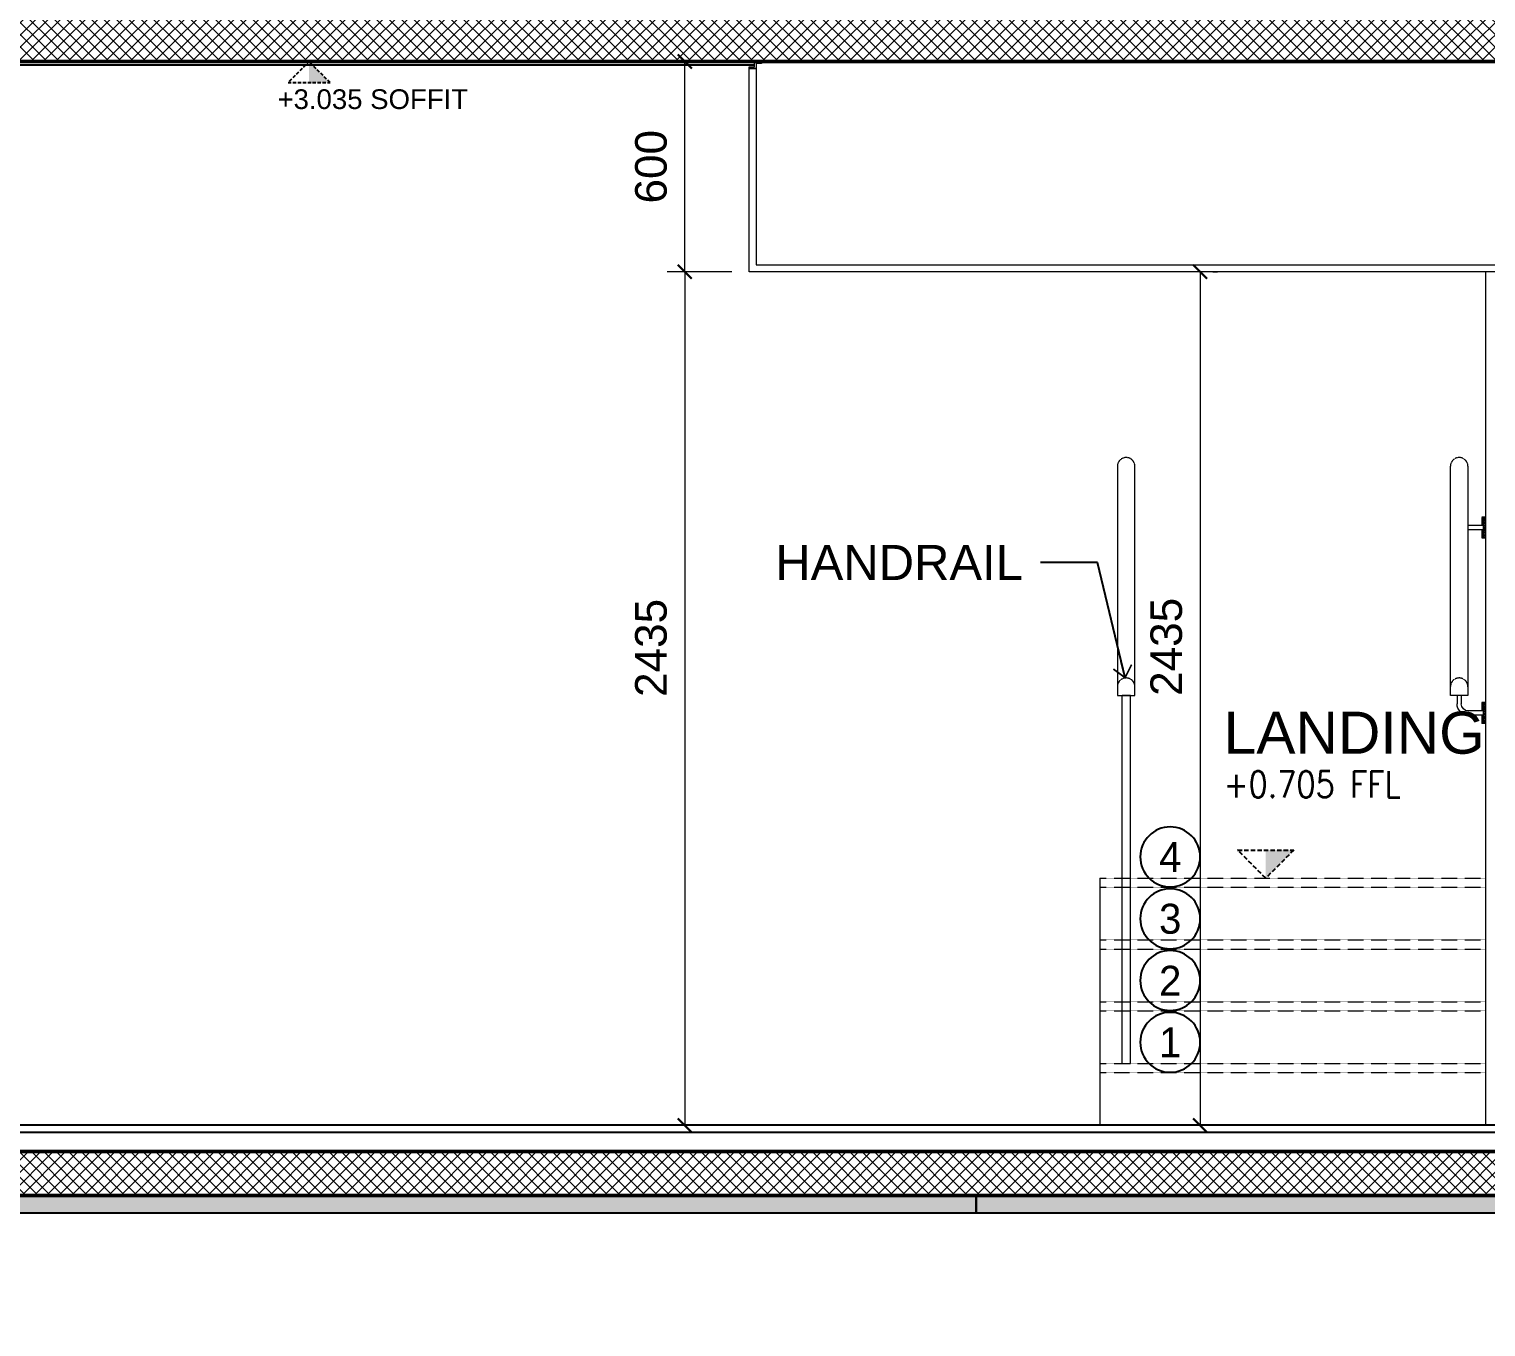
# Model space of a CAD drawing. Header units: centimetres. Extents: x -6122352 to 6876996, y -1694241 to 2592194.
# Drawn here: x 5544599 to 5548755, y -98280 to -94577 of the extents above; entities that cross this region are included whole.
import ezdxf
from ezdxf import colors
from ezdxf.entities.mleader import LeaderData, LeaderLine
from ezdxf.enums import TextEntityAlignment as Align
from ezdxf.math import Vec2, Vec3

# ---------------------------------------------------------------- set-up
doc = ezdxf.new("R2010")
doc.units = ezdxf.units.CM
doc.header["$MEASUREMENT"] = 0
doc.header["$PDMODE"] = 66
doc.header["$PDSIZE"] = 100
for name, pattern in [('23585-XR-AR-END-SECTION B$0$23261-XR-AR-CC-BF$0$HIDDEN', [0.375, 0.25, -0.125]), ('23585-XR-AR-END-SECTION B$0$XR-END-SECTION-C$0$HIDDEN2', [0.1875, 0.125, -0.0625]), ('23585-XR-AR-END-SECTION B$0$XR-TYPE 2-SECTION-A$0$HIDDEN', [0.375, 0.25, -0.125]), ('23585-XR-AR-END-SECTION B$1$XR-END-SECTION-C$0$HIDDEN', [0.375, 0.25, -0.125]), ('CENTER', [2, 1.25, -0.25, 0.25, -0.25])]:
    doc.linetypes.add(name, pattern=pattern)
doc.layers.get('Defpoints').update_dxf_attribs({"color": 255, "linetype": 'CENTER'})
doc.layers.add('23585-XR-AR-END-SECTION B$0$A-CLNG-PATT', color=7, linetype='Continuous', lineweight=5, true_color=0x7f7f3f)
for name, color, linetype, lineweight in [('23585-XR-AR-END-SECTION B$0$A-ELSC-PATT', 8, 'Continuous', 5), ('23585-XR-AR-END-SECTION B$0$A-ELSC-STRC', 51, 'Continuous', 50), ('23585-XR-AR-END-SECTION B$0$A-FLOR-HRAL', 3, 'Continuous', 15), ('23585-XR-AR-END-SECTION B$0$A-FLOR-STRS', 1, 'Continuous', 15), ('23585-XR-AR-END-SECTION B$0$AUDIT_D_250107163642-92', 15, 'Continuous', 9), ('23585-XR-AR-END-SECTION B$0$XR-END-SECTION-C$0$1717 5B-E Staircase detail$0$L--HANDRAIL-1', 9, 'Continuous', 15)]:
    doc.layers.add(name, color=color, linetype=linetype, lineweight=lineweight)
for name, color, linetype in [('23585-XR-AR-END-SECTION B$0$FINISHING LEVEL', 1, 'Continuous'), ('23585-XR-AR-END-SECTION B$0$XR-END-SECTION-C$0$A-DIM', 15, 'Continuous'), ('23585-XR-AR-END-SECTION B$0$XR-END-SECTION-C$0$A-ELEV LINES 4', 4, 'Continuous'), ('23585-XR-AR-END-SECTION B$0$XR-END-SECTION-C$0$A-FILL', 251, 'Continuous'), ('23585-XR-AR-END-SECTION B$0$XR-END-SECTION-C$0$A-STAIR NOS', 252, 'Continuous'), ('23585-XR-AR-END-SECTION B$0$XR-END-SECTION-C$0$A-WALL FINISH', 15, 'Continuous'), ('23585-XR-AR-END-SECTION B$0$XR-END-SECTION-C$0$ELEV LVL', 8, '23585-XR-AR-END-SECTION B$1$XR-END-SECTION-C$0$HIDDEN'), ('23585-XR-AR-END-SECTION B$0$XR-END-SECTION-C$0$TEXT', 3, 'Continuous'), ('23585-XR-AR-END-SECTION B$0$XR-END-SECTIONS$0$A-DIM', 15, 'Continuous'), ('23585-XR-AR-END-SECTION B$0$XR-TYPE 2-SECTION-A$0$ELEV LVL', 8, '23585-XR-AR-END-SECTION B$0$XR-TYPE 2-SECTION-A$0$HIDDEN')]:
    doc.layers.add(name, color=color, linetype=linetype)
doc.styles.add('23585-XR-AR-END-SECTION B$0$SDC-TEXT', font='arial.ttf')
doc.styles.add('23585-XR-AR-END-SECTION B$0$XR-ELEVATION-4 GRID$0$XR-10P-GRID$0$SDC-TEXT', font='arial.ttf')
doc.styles.add('23585-XR-AR-END-SECTION B$0$XR-END-SECTION-C$0$ARIAL', font='arial.ttf')
doc.styles.add('23585-XR-AR-END-SECTION B$0$XR-END-SECTION-C$0$ROMANS', font='romans.shx', dxfattribs={"width": 0.8})
doc.styles.add('23585-XR-AR-END-SECTION B$0$XR-END-SECTION-C$0$TXG-LSR', font='LSANS.TTF')
doc.dimstyles.new('23585-XR-AR-END-SECTION B$0$XR-ELEVATION-4 GRID$0$XR-10P-GRID$0$SDC_DIM', dxfattribs={"dimtxt": 1.8, "dimasz": 0.8, "dimexe": 1, "dimexo": 1, "dimgap": 1, "dimtad": 1, "dimdec": 0, "dimzin": 0, "dimdsep": 46, "dimtxsty": '23585-XR-AR-END-SECTION B$0$XR-ELEVATION-4 GRID$0$XR-10P-GRID$0$SDC-TEXT', "dimblk": '23585-XR-AR-END-SECTION B$0$XR-ELEVATION-4 GRID$0$XR-10P-GRID$0$_ArchTick', "dimcen": -1, "dimclrd": 256, "dimclre": 256, "dimclrt": 3, "dimaunit": 1, "dimadec": 0, "dimazin": 0, "dimtfac": 1, "dimtdec": 0, "dimtix": 1, "dimtmove": 2, "dimatfit": 3, "dimfxl": 1, "dimtolj": 1, "dimtzin": 0, "dimlwd": -1, "dimlwe": -1, "dimarcsym": 0})

# ---------------------------------------------------------------- blocks, each defined once
blk = doc.blocks.new('23585-XR-AR-END-SECTION B$0$XR-END-SECTION-C$0$GRID LABELS ANNO')
at = {"layer": '23585-XR-AR-END-SECTION B$0$XR-END-SECTION-C$0$A-STAIR NOS'}
blk.add_circle((0, 4), 4, dxfattribs=at)
at = {"layer": '23585-XR-AR-END-SECTION B$0$XR-END-SECTION-C$0$A-STAIR NOS', "color": 8, "style": '23585-XR-AR-END-SECTION B$0$XR-END-SECTION-C$0$TXG-LSR', "width": 0.8}
blk.add_attdef('GRID', text='', height=4, dxfattribs=at).set_placement((0, 4), align=Align.MIDDLE)
blk = doc.blocks.new('23585-XR-AR-END-SECTION B$0$XR-END-SECTION-C$0$LEVEL ELEV ANNOTATIVE')
for p, q in [((-1.6, 1.6), (1.6, 1.6)), ((0, 0), (-1.6, 1.6)), ((1.6, 1.6), (0, 0))]:
    blk.add_line(p, q)
at = {"color": 251}
blk.add_solid([(0, 1.6), (0, 1.6), (0, 0), (1.6, 1.6)], dxfattribs=at)
at = {"style": '23585-XR-AR-END-SECTION B$0$XR-END-SECTION-C$0$ROMANS', "oblique": 360, "width": 0.85}
for p in [(-2.4, 7.1), (-2.4, 4.6), (-2.4, 2.1)]:
    blk.add_attdef('LEVEL', p, '', height=2, rotation=0.00012, dxfattribs=at)
blk = doc.blocks.new('23585-XR-AR-END-SECTION B$0$XR-END-SECTION-C$0$ARROW HEAD 1')
at = {"color": 8}
blk.add_line((0, 0), (-470, 0), dxfattribs=at)
at = {"color": 3, "const_width": 50}
blk.add_lwpolyline([(-319, -267), (0, 0), (-319, 267)], dxfattribs=at)
blk = doc.blocks.new('23585-XR-AR-END-SECTION B$0$XR-END-SECTION-C$0$A$C0F8B6071')
h = blk.add_hatch()
h.set_pattern_fill('BRASS', color=256, angle=45)
h.set_pattern_definition([(45, (82236.926, -17633.501), (-4.49012806, 4.49012806), []), (45, (82234.681, -17631.256), (-4.49012806, 4.49012806), [3.175, -1.5875])])
h.paths.add_polyline_path([(-68.2, -23.2), (-75, -23.2), (-75, -76.8), (-68.2, -76.8)])
for p, q in [((-6, 0), (-6, -24)), ((6, 0), (6, -24)), ((-75, -20), (-65, -20)), ((-75, -23.2), (-65, -23.2)), ((-65, -20), (-65, -44)), ((-75, -76.8), (-65, -76.8)), ((-75, -80), (-65, -80)), ((-68.2, -44), (-26, -44)), ((-68.2, -56), (-26, -56)), ((-65, -56), (-65, -80))]:
    blk.add_line(p, q)
for points in [[(-6, 0), (6, 0)], [(-75, -76.8), (-75, -23.2)], [(-68.2, -23.2), (-68.2, -76.8)]]:
    blk.add_lwpolyline(points)
for radius in [20, 32]:
    blk.add_arc((-26, -24), radius, 270, 0)
blk = doc.blocks.new('*U2339')
for p, q in [((0, 100), (10673.2, 100)), ((0, 80), (10673.2, 80))]:
    blk.add_line(p, q)
blk = doc.blocks.new('23585-XR-AR-END-SECTION B$0$XR-TYPE 2-SECTION-A$0$LEVEL ELEV ANNOTATIVE')
for p, q in [((-1.6, 1.6), (1.6, 1.6)), ((0, 0), (-1.6, 1.6)), ((1.6, 1.6), (0, 0))]:
    blk.add_line(p, q)
at = {"color": 251}
blk.add_solid([(0, 1.6), (0, 1.6), (0, 0), (1.6, 1.6)], dxfattribs=at)
at = {"style": '23585-XR-AR-END-SECTION B$0$SDC-TEXT'}
blk.add_attdef('LEVEL', (-2.4, 7.1), '', height=2, rotation=0.0001, dxfattribs=at)
at = {"color": 4, "style": '23585-XR-AR-END-SECTION B$0$SDC-TEXT'}
for p in [(-2.4, 4.6), (-2.4, 2.1)]:
    blk.add_attdef('LEVEL', p, '', height=1.5, rotation=0.0001, dxfattribs=at)
blk = doc.blocks.new('23585-XR-AR-END-SECTION B$0$XR-ELEVATION-4 GRID$0$XR-10P-GRID$0$_ArchTick')
at = {"color": 0, "linetype": 'ByBlock', "const_width": 0.15}
blk.add_lwpolyline([(-0.5, -0.5), (0.5, 0.5)], dxfattribs=at)
blk = doc.blocks.new('*D2441')
at = {"layer": '23585-XR-AR-END-SECTION B$0$AUDIT_D_250107163642-92', "transparency": 16777216}
for p, q in [((5546603.8, -95269.8), (5546419.7, -95269.8)), ((5546469.7, -95269.8), (5546469.7, -97704.8)), ((5546603.8, -97704.8), (5546419.7, -97704.8))]:
    blk.add_line(p, q, dxfattribs=at)
at = {"layer": 'Defpoints', "color": 0, "transparency": 16777216}
for p in [(5546653.8, -95269.8), (5546469.7, -97704.8), (5546653.8, -97704.8)]:
    blk.add_point(p, dxfattribs=at)
at = {"layer": '23585-XR-AR-END-SECTION B$0$AUDIT_D_250107163642-92', "transparency": 16777216, "xscale": 40, "yscale": 40, "zscale": 40}
for p, rotation in [((5546469.7, -95269.8), 90), ((5546469.7, -97704.8), 270)]:
    blk.add_blockref('23585-XR-AR-END-SECTION B$0$XR-ELEVATION-4 GRID$0$XR-10P-GRID$0$_ArchTick', p, dxfattribs=dict(at, rotation=rotation))
at = {"layer": '23585-XR-AR-END-SECTION B$0$AUDIT_D_250107163642-92', "color": 3, "transparency": 16777216, "insert": (5546373.7, -96342.8), "char_height": 90, "attachment_point": 5, "rotation": 90, "style": '23585-XR-AR-END-SECTION B$0$XR-ELEVATION-4 GRID$0$XR-10P-GRID$0$SDC-TEXT'}
blk.add_mtext('\\A1;2435', dxfattribs=at)
blk = doc.blocks.new('*D2442')
at = {"layer": '23585-XR-AR-END-SECTION B$0$AUDIT_D_250107163642-92', "transparency": 16777216}
for p, q in [((5546617.4, -94669.9), (5546419.7, -94669.9)), ((5546469.7, -95269.8), (5546469.7, -94669.9)), ((5546603.8, -95269.8), (5546419.7, -95269.8))]:
    blk.add_line(p, q, dxfattribs=at)
at = {"layer": 'Defpoints', "color": 0, "transparency": 16777216}
for p in [(5546469.7, -94669.9), (5546667.4, -94669.9), (5546653.8, -95269.8)]:
    blk.add_point(p, dxfattribs=at)
at = {"layer": '23585-XR-AR-END-SECTION B$0$AUDIT_D_250107163642-92', "transparency": 16777216, "xscale": 40, "yscale": 40, "zscale": 40}
for p, rotation in [((5546469.7, -94669.9), 90), ((5546469.7, -95269.8), 270)]:
    blk.add_blockref('23585-XR-AR-END-SECTION B$0$XR-ELEVATION-4 GRID$0$XR-10P-GRID$0$_ArchTick', p, dxfattribs=dict(at, rotation=rotation))
at = {"layer": '23585-XR-AR-END-SECTION B$0$AUDIT_D_250107163642-92', "color": 3, "transparency": 16777216, "insert": (5546373.7, -94969.9), "char_height": 90, "attachment_point": 5, "rotation": 90, "style": '23585-XR-AR-END-SECTION B$0$XR-ELEVATION-4 GRID$0$XR-10P-GRID$0$SDC-TEXT'}
blk.add_mtext('\\A1;600', dxfattribs=at)
blk = doc.blocks.new('23585-XR-AR-END-SECTION B$0$XR-END-SECTIONS$0$ARROW HEAD 1')
at = {"color": 8}
blk.add_line((0, 0), (-470, 0), dxfattribs=at)
at = {"color": 3, "const_width": 50}
blk.add_lwpolyline([(-319, -267), (0, 0), (-319, 267)], dxfattribs=at)
blk = doc.blocks.new('*D2373')
at = {"layer": '23585-XR-AR-END-SECTION B$0$AUDIT_D_250107163642-92', "transparency": 16777216}
for p, q in [((5547939.7, -95269.8), (5547939.7, -97704.8)), ((5547976.5, -95269.8), (5547989.7, -95269.8)), ((5547989.7, -97704.8), (5547989.7, -97704.8))]:
    blk.add_line(p, q, dxfattribs=at)
at = {"layer": 'Defpoints', "color": 0, "transparency": 16777216}
for p in [(5547926.5, -95269.8), (5547939.7, -97704.8), (5547939.7, -97704.8)]:
    blk.add_point(p, dxfattribs=at)
at = {"layer": '23585-XR-AR-END-SECTION B$0$AUDIT_D_250107163642-92', "transparency": 16777216, "xscale": 40, "yscale": 40, "zscale": 40}
for p, rotation in [((5547939.7, -95269.8), 90), ((5547939.7, -97704.8), 270)]:
    blk.add_blockref('23585-XR-AR-END-SECTION B$0$XR-ELEVATION-4 GRID$0$XR-10P-GRID$0$_ArchTick', p, dxfattribs=dict(at, rotation=rotation))
at = {"layer": '23585-XR-AR-END-SECTION B$0$AUDIT_D_250107163642-92', "color": 3, "transparency": 16777216, "insert": (5547843.7, -96339.7), "char_height": 90, "attachment_point": 5, "rotation": 90, "style": '23585-XR-AR-END-SECTION B$0$XR-ELEVATION-4 GRID$0$XR-10P-GRID$0$SDC-TEXT'}
blk.add_mtext('\\A1;2435', dxfattribs=at)

msp = doc.modelspace()

# ---------------------------------------------------------------- hatches: boundary and pattern name
at = {"layer": '23585-XR-AR-END-SECTION B$0$A-ELSC-PATT'}
h = msp.add_hatch(dxfattribs=at)
h.set_pattern_fill('ANSI37', color=256, scale=200)
h.set_pattern_definition([(45, (5509360.354, -97704.836), (-17.67767, 17.67767), []), (135, (5509360.354, -97704.836), (-17.67767, -17.67767), [])])
h.paths.add_polyline_path([(5560853.87815, -94949.83323), (5560853.87815, -95149.83512), (5561153.87815, -95149.83485), (5561153.87815, -94949.83609)])
h.paths.add_polyline_path([(5560303.88312, -95149.8356), (5560303.88312, -94949.82799), (5560003.8393, -94949.82512), (5560003.85432, -94374.94264), (5559753.56264, -94374.93589), (5559753.56264, -94429.98977), (5543413.68114, -94429.88876), (5543413.6816, -94354.93927), (5543163.73139, -94354.94154), (5543163.74021, -94480.04583), (5541930.267, -94479.8327), (5541930.267, -94375.02612), (5541880.24701, -94375.09067), (5541880.27812, -94430.28749), (5541826.75813, -94430.23126), (5541826.75813, -94375.02612), (5541730.4628, -94375.02612), (5541730.4628, -94669.93927), (5555753.81597, -94669.93927), (5555753.81333, -95129.83609), (5556003.79972, -95129.83609), (5556003.81552, -94689.93507), (5556003.81552, -94669.93926), (5559753.56264, -94669.93927), (5559753.56264, -95149.83609)])
h = msp.add_hatch(dxfattribs=at)
h.set_pattern_fill('ANSI37', color=256, scale=200)
h.set_pattern_definition([(45, (5530989.93, -97704.836), (-17.67767, 17.67767), []), (135, (5530989.93, -97704.836), (-17.67767, -17.67767), [])])
h.paths.add_polyline_path([(5555753.80267, -98279.83634), (5556003.80721, -98279.81509), (5556003.78905, -97779.83325), (5541980.5662, -97779.8358), (5541980.57201, -97724.83441), (5541730.58693, -97724.83431), (5541730.58693, -97779.82417), (5541730.6338, -97829.81836), (5541731.64818, -97837.84767), (5541731.78912, -97937.84767), (5541730.58725, -97929.81836), (5541730.54005, -98279.82417), (5541980.58693, -98279.82417), (5541980.58693, -97904.83695), (5546580.58379, -97904.83695), (5546830.58379, -97904.85987), (5552825.63221, -97904.85987), (5552825.63221, -97904.85441), (5553075.63222, -97904.85484), (5553075.63222, -97904.85987), (5555753.79358, -97904.85388)])
h = msp.add_hatch(dxfattribs=at)
h.set_pattern_fill('AR-SAND', color=256, scale=30)
h.set_pattern_definition([(37.5, (5448982.187, -191181.9), (-1.8898, 57.804713), [0, -45.6, 0, -51, 0, -48.75]), (7.5, (5448982.19, -191181.9), (53.0933, 84.66438), [0, -24.6, 0, -41.1, 0, -15.75]), (327.5, (5448945.287, -191181.9), (93.424256, 0.169772), [0, -15, 0, -54, 0, -70.5]), (317.5, (5448945.29, -191181.9), (90.1838, 26.330267), [0, -7.5, 0, -35.4, 0, -40.5])])
h.paths.add_polyline_path([(5541980.58693, -97904.82644), (5541980.58693, -97954.82644), (5547300.58782, -97954.82624), (5547300.58782, -97904.82624)])
h = msp.add_hatch(dxfattribs=at)
h.set_pattern_fill('AR-SAND', color=256, scale=30)
h.set_pattern_definition([(37.5, (5452302.144, -191181.9), (-1.8898, 57.804713), [0, -45.6, 0, -51, 0, -48.75]), (7.5, (5452302.144, -191181.9), (53.0933, 84.66438), [0, -24.6, 0, -41.1, 0, -15.75]), (327.5, (5452265.244, -191181.9), (93.424256, 0.169772), [0, -15, 0, -54, 0, -70.5]), (317.5, (5452265.244, -191181.9), (90.1838, 26.330267), [0, -7.5, 0, -35.4, 0, -40.5])])
h.paths.add_polyline_path([(5547300.58776, -97904.82644), (5547300.58776, -97954.82644), (5552400.63624, -97954.82625), (5552400.63624, -97904.82625)])
at = {"layer": '23585-XR-AR-END-SECTION B$0$A-FLOR-HRAL', "linetype": '23585-XR-AR-END-SECTION B$0$23261-XR-AR-CC-BF$0$HIDDEN'}
h = msp.add_hatch(dxfattribs=at)
h.set_pattern_fill('BRASS', color=256, angle=45)
h.set_pattern_definition([(45, (5616155.675, -115338.337), (-4.49012806, 4.49012806), []), (45, (5616153.43, -115336.092), (-4.49012806, 4.49012806), [3.175, -1.5875])])
h.paths.add_polyline_path([(5548746.99475, -95972.72475), (5548753.81697, -95972.72475), (5548753.81697, -96026.36919), (5548746.99475, -96026.36919)])

# ---------------------------------------------------------------- linework, layer by layer
at = {"layer": '23585-XR-AR-END-SECTION B$0$A-CLNG-PATT'}
msp.add_lwpolyline([(5546653.81681, -95269.82417), (5546653.81681, -94689.93927), (5546673.81681, -94689.93927), (5546653.81681, -94689.93927), (5546653.81681, -94684.93927), (5546668.81681, -94684.93927), (5546668.81681, -94669.93927), (5546688.81681, -94669.93927), (5546688.81681, -94674.93927), (5546673.81681, -94674.93927), (5546673.81681, -95249.82417), (5552638.81472, -95249.82417), (5552638.81472, -95234.82417), (5552643.81472, -95234.82417), (5552643.81472, -95254.82417), (5552628.81472, -95254.82417), (5552628.81472, -95269.82417), (5552623.81472, -95269.82417), (5552623.81472, -95249.82417), (5552623.81472, -95269.82417)], close=True, dxfattribs=at)
at = {"layer": '23585-XR-AR-END-SECTION B$0$A-ELSC-STRC'}
for points in [[(5541980.50781, -94669.93927), (5555753.81597, -94669.93927), (5555753.81333, -95129.83609), (5556003.79972, -95129.83609), (5556003.81552, -94689.93507), (5556003.81552, -94669.93926), (5559753.56264, -94669.93927), (5559753.56264, -95149.83609), (5560303.88312, -95149.8356), (5560303.88312, -94949.82799)], [(5541730.58693, -97829.82417), (5541730.58693, -97724.83436), (5541980.57201, -97724.83436), (5541980.57201, -97779.82474), (5556003.78905, -97779.83325), (5556003.80721, -98279.81509), (5555753.80267, -98279.85534), (5555753.79358, -97904.87287), (5541980.58693, -97904.83695), (5541980.58693, -98279.82417), (5541730.58693, -98279.82417), (5541730.58693, -97829.82417)]]:
    msp.add_lwpolyline(points, dxfattribs=at)
at = {"layer": '23585-XR-AR-END-SECTION B$0$A-FLOR-HRAL', "linetype": '23585-XR-AR-END-SECTION B$0$23261-XR-AR-CC-BF$0$HIDDEN'}
for p, q in [((5548743.81697, -95969.54697), (5548743.81697, -95993.54697)), ((5548753.81697, -95969.54697), (5548743.81697, -95969.54697)), ((5548753.81697, -95972.72475), (5548743.81697, -95972.72475)), ((5548746.99475, -95993.54697), (5548704.81697, -95993.54697)), ((5548746.99475, -96005.54697), (5548704.81697, -96005.54697)), ((5548743.81697, -96005.54697), (5548743.81697, -96029.54697)), ((5548753.81697, -96026.36919), (5548743.81697, -96026.36919)), ((5548753.81697, -96029.54697), (5548743.81697, -96029.54697))]:
    msp.add_line(p, q, dxfattribs=at)
for points in [[(5547703.81678, -96478.52001), (5547753.81678, -96478.52001), (5547753.81678, -95824.57264, 1), (5547703.81678, -95824.57264)], [(5548703.81697, -96478.52001), (5548653.81697, -96478.52001), (5548653.81697, -95824.57264, -1), (5548703.81697, -95824.57264)], [(5547703.81678, -96478.52001), (5547753.81678, -96478.52001), (5547753.81678, -96453.52001, 1), (5547703.81678, -96453.52001)], [(5548703.81697, -96478.52001), (5548653.81697, -96478.52001), (5548653.81697, -96453.52001, -1), (5548703.81697, -96453.52001)]]:
    msp.add_lwpolyline(points, format="xyb", close=True, dxfattribs=at)
for points in [[(5548746.99475, -95972.72475), (5548746.99475, -96026.36919)], [(5548753.81697, -96026.36919), (5548753.81697, -95972.72475)]]:
    msp.add_lwpolyline(points, dxfattribs=at)
msp.add_lwpolyline([(5547741.31678, -97528.52001), (5547741.31678, -96478.52001), (5547716.31678, -96478.52001), (5547716.31678, -97528.52001)], close=True, dxfattribs=at)
at = {"layer": '23585-XR-AR-END-SECTION B$0$A-FLOR-HRAL'}
msp.add_lwpolyline([(5547653.81678, -96999.57264), (5547653.81678, -97704.8358)], dxfattribs=at)
at = {"layer": '23585-XR-AR-END-SECTION B$0$A-FLOR-STRS', "linetype": '23585-XR-AR-END-SECTION B$0$XR-END-SECTION-C$0$HIDDEN2', "ltscale": 5}
for points in [[(5547653.81678, -96999.57264), (5548753.81697, -96999.57264)], [(5547653.81678, -97025.57264), (5548753.81697, -97025.57264)], [(5547653.81678, -97175.88843), (5548753.81697, -97175.88843)], [(5547653.81678, -97201.88843), (5548753.81697, -97201.88843)], [(5547653.81678, -97352.20422), (5548753.81697, -97352.20422)], [(5547653.81678, -97378.20422), (5548753.81697, -97378.20422)], [(5547653.81678, -97528.52001), (5548753.81697, -97528.52001)], [(5547653.81678, -97554.52001), (5548753.81697, -97554.52001)]]:
    msp.add_lwpolyline(points, dxfattribs=at)
at = {"layer": '23585-XR-AR-END-SECTION B$0$XR-END-SECTION-C$0$1717 5B-E Staircase detail$0$L--HANDRAIL-1', "color": 252}
for radius, start in [(20, 267.13401603), (32, 268.20921534)]:
    msp.add_arc((5548704.81697, -95973.54697), radius, start, 270, dxfattribs=at)
at = {"layer": '23585-XR-AR-END-SECTION B$0$XR-END-SECTION-C$0$A-ELEV LINES 4', "lineweight": 15}
msp.add_line((5548753.81697, -95269.82417), (5548753.81697, -97704.8358), dxfattribs=at)
at = {"layer": '23585-XR-AR-END-SECTION B$0$XR-END-SECTION-C$0$A-FILL'}
for points in [[(5541980.58693, -97904.82644), (5541980.58693, -97954.82644), (5547300.58776, -97954.82624), (5547300.58776, -97904.82624)], [(5547300.58776, -97904.82644), (5547300.58776, -97954.82644), (5552450.63624, -97954.82625), (5552450.63624, -97904.82625)]]:
    msp.add_lwpolyline(points, close=True, dxfattribs=at)
at = {"layer": '23585-XR-AR-END-SECTION B$0$XR-END-SECTION-C$0$A-WALL FINISH'}
msp.add_lwpolyline([(5546667.4457, -94679.93927), (5541990.50767, -94679.89776), (5541990.49899, -95104.83594), (5541980.50781, -95104.8358)], dxfattribs=at)

# ---------------------------------------------------------------- block references
at = {"layer": '23585-XR-AR-END-SECTION B$0$A-FLOR-HRAL', "linetype": '23585-XR-AR-END-SECTION B$0$23261-XR-AR-CC-BF$0$HIDDEN', "xscale": -1}
msp.add_blockref('23585-XR-AR-END-SECTION B$0$XR-END-SECTION-C$0$A$C0F8B6071', (5548678.81697, -96478.52001), dxfattribs=at)
at = {"layer": '23585-XR-AR-END-SECTION B$0$FINISHING LEVEL', "xscale": -1}
msp.add_blockref('*U2339', (5552653.81328, -97804.83436), dxfattribs=at)
at = {"layer": '23585-XR-AR-END-SECTION B$0$XR-END-SECTION-C$0$A-STAIR NOS'}
ref = msp.add_blockref('23585-XR-AR-END-SECTION B$0$XR-END-SECTION-C$0$GRID LABELS ANNO', (5547854.48148, -97024.56101), dxfattribs=dict(at, xscale=-21.37499999018912, yscale=21.37499999018912, zscale=21.37499999018912))
ref.add_attrib('GRID', '4', dxfattribs={"layer": '23585-XR-AR-END-SECTION B$0$XR-END-SECTION-C$0$TEXT', "color": 7, "height": 85.5, "style": '23585-XR-AR-END-SECTION B$0$XR-END-SECTION-C$0$TXG-LSR'}).set_placement((5547854.48148, -96939.06101), align=Align.MIDDLE)
ref = msp.add_blockref('23585-XR-AR-END-SECTION B$0$XR-END-SECTION-C$0$GRID LABELS ANNO', (5547854.48148, -97200.8768), dxfattribs=dict(at, xscale=-21.37499999018912, yscale=21.37499999018912, zscale=21.37499999018912))
ref.add_attrib('GRID', '3', dxfattribs={"layer": '23585-XR-AR-END-SECTION B$0$XR-END-SECTION-C$0$TEXT', "color": 7, "height": 85.5, "style": '23585-XR-AR-END-SECTION B$0$XR-END-SECTION-C$0$TXG-LSR'}).set_placement((5547854.48148, -97115.3768), align=Align.MIDDLE)
ref = msp.add_blockref('23585-XR-AR-END-SECTION B$0$XR-END-SECTION-C$0$GRID LABELS ANNO', (5547854.48148, -97377.19259), dxfattribs=dict(at, xscale=-21.37499999018912, yscale=21.37499999018912, zscale=21.37499999018912))
ref.add_attrib('GRID', '2', dxfattribs={"layer": '23585-XR-AR-END-SECTION B$0$XR-END-SECTION-C$0$TEXT', "color": 7, "height": 85.5, "style": '23585-XR-AR-END-SECTION B$0$XR-END-SECTION-C$0$TXG-LSR'}).set_placement((5547854.48148, -97291.69259), align=Align.MIDDLE)
ref = msp.add_blockref('23585-XR-AR-END-SECTION B$0$XR-END-SECTION-C$0$GRID LABELS ANNO', (5547854.48148, -97553.50838), dxfattribs=dict(at, xscale=-21.37499999018912, yscale=21.37499999018912, zscale=21.37499999018912))
ref.add_attrib('GRID', '1', dxfattribs={"layer": '23585-XR-AR-END-SECTION B$0$XR-END-SECTION-C$0$TEXT', "color": 7, "height": 85.5, "style": '23585-XR-AR-END-SECTION B$0$XR-END-SECTION-C$0$TXG-LSR'}).set_placement((5547854.48148, -97468.00838), align=Align.MIDDLE)
at = {"layer": '23585-XR-AR-END-SECTION B$0$XR-END-SECTION-C$0$ELEV LVL'}
ref = msp.add_blockref('23585-XR-AR-END-SECTION B$0$XR-END-SECTION-C$0$LEVEL ELEV ANNOTATIVE', (5548126.84825, -96999.57244), dxfattribs=dict(at, xscale=50, yscale=50, zscale=50))
ref.add_attrib('LEVEL', 'LANDING', (5548006.84783, -96644.57227), dxfattribs={"layer": '23585-XR-AR-END-SECTION B$0$XR-END-SECTION-C$0$TEXT', "height": 120, "style": '23585-XR-AR-END-SECTION B$0$XR-END-SECTION-C$0$ARIAL'})
ref.add_attrib('LEVEL', '+0.705 FFL', (5548006.8469, -96769.57227), dxfattribs={"layer": '23585-XR-AR-END-SECTION B$0$XR-END-SECTION-C$0$TEXT', "color": 4, "height": 75, "style": '23585-XR-AR-END-SECTION B$0$XR-END-SECTION-C$0$ROMANS', "width": 0.85})
at = {"layer": '23585-XR-AR-END-SECTION B$0$XR-TYPE 2-SECTION-A$0$ELEV LVL'}
ref = msp.add_blockref('23585-XR-AR-END-SECTION B$0$XR-TYPE 2-SECTION-A$0$LEVEL ELEV ANNOTATIVE', (5545397.91683, -94669.93927), dxfattribs=dict(at, xscale=-37.5, yscale=37.5, zscale=37.5, rotation=180))
ref.add_attrib('LEVEL', '+3.035 SOFFIT', (5545307.91617, -94805.26541), dxfattribs={"layer": '0', "color": 4, "height": 56.25, "rotation": 359.99987582, "style": '23585-XR-AR-END-SECTION B$0$SDC-TEXT'})

# ---------------------------------------------------------------- dimensions: what is measured, and where the dimension line sits
at = {"layer": '23585-XR-AR-END-SECTION B$0$AUDIT_D_250107163642-92'}
dim = msp.add_linear_dim(base=(5546469.6629, -94669.93927), p1=(5546653.81681, -95269.82417), p2=(5546667.44579, -94669.93927), angle=90, dimstyle='23585-XR-AR-END-SECTION B$0$XR-ELEVATION-4 GRID$0$XR-10P-GRID$0$SDC_DIM', dxfattribs=at)
dim.commit()
dim.dimension.update_dxf_attribs({"geometry": '*D2442', "text_midpoint": (5546373.71133, -94969.88172)})
for base, p1, p2, picture, middle in [((5546469.6629, -97704.83436), (5546653.81681, -95269.82417), (5546653.81681, -97704.83436), '*D2441', (5546373.68064, -96342.79362)), ((5547939.66885, -97704.83436), (5547926.50572, -95269.82417), (5547939.66885, -97704.83436), '*D2373', (5547843.68658, -96339.6529))]:
    dim = msp.add_linear_dim(base=base, p1=p1, p2=p2, angle=90, dimstyle='23585-XR-AR-END-SECTION B$0$XR-ELEVATION-4 GRID$0$XR-10P-GRID$0$SDC_DIM', dxfattribs=at)
    dim.commit()
    dim.dimension.update_dxf_attribs({"geometry": picture, "text_midpoint": middle, "dimtype": 160})

# ---------------------------------------------------------------- leaders
at = {"layer": '23585-XR-AR-END-SECTION B$0$XR-END-SECTION-C$0$A-DIM'}
ml = msp.add_multileader_mtext('Standard', dxfattribs=at)
ml.set_content('HANDRAIL', color=3, style='23585-XR-AR-END-SECTION B$0$SDC-TEXT')
ml.set_leader_properties()
ml.set_arrow_properties(name='23585-XR-AR-END-SECTION B$0$XR-END-SECTION-C$0$ARROW HEAD 1')
ml.build(insert=Vec2(0, 0))
ml.multileader.update_dxf_attribs({"dogleg_length": 1, "arrow_head_size": 0.1, "scale": 50})
ctx = ml.context
ctx.base_point, ctx.scale, ctx.char_height, ctx.arrow_head_size, ctx.landing_gap_size, ctx.plane_origin, ctx.plane_x_axis, ctx.plane_y_axis = Vec3(5546694.05693, -96098.99829), 50, 100, 0.1, 50, Vec3(5547397.58676, -96344.09876), Vec3(1, 0.0000000013), Vec3(-0.0000000013, 1)
ctx.text_align_type = 2
notes = []
notes.append((ctx, [(0, (1, 1, 0), (5547647.33912, -96098.99829), (-1, -0.0000000013), 163.03663, [(1, [(5547725.70656, -96427.78019)], 0, [])])]))
ctx.mtext.insert, ctx.mtext.text_direction, ctx.mtext.rotation, ctx.mtext.width, ctx.mtext.alignment, ctx.mtext.flow_direction = Vec3(5547434.30249, -96048.99829), Vec3(1, 0.0000000013), 0.0000000013, 594.4190014, 3, 5
at = {"layer": '23585-XR-AR-END-SECTION B$0$XR-END-SECTIONS$0$A-DIM'}
ml = msp.add_multileader_mtext('Standard', dxfattribs=at)
ml.set_content('ALUMINIUM PERGOLA', color=3, style='23585-XR-AR-END-SECTION B$0$SDC-TEXT')
ml.set_leader_properties()
ml.set_arrow_properties(name='23585-XR-AR-END-SECTION B$0$XR-END-SECTIONS$0$ARROW HEAD 1')
ml.build(insert=Vec2(0, 0))
ml.multileader.update_dxf_attribs({"text_left_attachment_type": 6, "text_right_attachment_type": 6, "dogleg_length": 1, "arrow_head_size": 0.1, "scale": 50})
ctx = ml.context
ctx.base_point, ctx.scale, ctx.char_height, ctx.arrow_head_size, ctx.landing_gap_size, ctx.plane_origin, ctx.plane_x_axis, ctx.plane_y_axis = Vec3(5563145.33738, -94787.4008), 50, 100, 0.1, 50, Vec3(5559830.48371, -96162.79725), Vec3(1, -0.0000000013), Vec3(0.0000000013, 1)
ctx.left_attachment, ctx.right_attachment, ctx.text_align_type = 6, 6, 2
notes.append((ctx, [(0, (1, 1, 0), (5560578.87976, -94787.4008), (1, -0.0000000013), 2566.45762, [(1, [(5560578.88065, -95079.83553)], 0, [])])]))
ctx.mtext.insert, ctx.mtext.text_direction, ctx.mtext.rotation, ctx.mtext.width, ctx.mtext.defined_height, ctx.mtext.alignment, ctx.mtext.flow_direction = Vec3(5564693.70027, -94667.4008), Vec3(1, -0.0000000013), 6.2831853058, 3007.6427573, 103.47885, 3, 5
ml = msp.add_multileader_mtext('Standard', dxfattribs=at)
ml.set_content('INSULATION ', color=3, style='23585-XR-AR-END-SECTION B$0$SDC-TEXT')
ml.set_leader_properties()
ml.set_arrow_properties(name='23585-XR-AR-END-SECTION B$0$XR-END-SECTIONS$0$ARROW HEAD 1')
ml.build(insert=Vec2(0, 0))
ml.multileader.update_dxf_attribs({"text_left_attachment_type": 6, "text_right_attachment_type": 6, "dogleg_length": 56.75624, "arrow_head_size": 0.1, "scale": 50})
ctx = ml.context
ctx.base_point, ctx.scale, ctx.char_height, ctx.arrow_head_size, ctx.landing_gap_size, ctx.plane_origin, ctx.plane_x_axis, ctx.plane_y_axis = Vec3(5562514.14727, -95826.32008), 50, 100, 0.1, 50, Vec3(5561870.56673, -96965.53156), Vec3(1, -0.0000000013), Vec3(0.0000000013, 1)
ctx.left_attachment, ctx.right_attachment, ctx.text_align_type = 6, 6, 2
notes.append((ctx, [(0, (1, 1, 0), (5557945.29827, -95826.32007), (1, -0.0000000013), 4568.849, [(1, [(5557945.29296, -94719.93436)], 0, [])])]))
ctx.mtext.insert, ctx.mtext.text_direction, ctx.mtext.rotation, ctx.mtext.width, ctx.mtext.alignment, ctx.mtext.flow_direction = Vec3(5563377.99447, -95706.32007), Vec3(1, -0.0000000013), 6.2831853058, 2689.7857576, 3, 5
ml = msp.add_multileader_mtext('Standard', dxfattribs=at)
ml.set_content('CONCRETE PERGOLA MEMBERS. REFER STRUC. & DETAILED DRAWINGS', color=3, style='23585-XR-AR-END-SECTION B$0$SDC-TEXT')
ml.set_leader_properties()
ml.set_arrow_properties(name='23585-XR-AR-END-SECTION B$0$XR-END-SECTIONS$0$ARROW HEAD 1')
ml.build(insert=Vec2(0, 0))
ml.multileader.update_dxf_attribs({"text_left_attachment_type": 6, "text_right_attachment_type": 6, "dogleg_length": 56.75624, "arrow_head_size": 0.1, "scale": 50})
ctx = ml.context
ctx.base_point, ctx.scale, ctx.char_height, ctx.arrow_head_size, ctx.landing_gap_size, ctx.plane_origin, ctx.plane_x_axis, ctx.plane_y_axis = Vec3(5562774.25244, -95391.99628), 50, 100, 0.1, 50, Vec3(5561870.56673, -96531.20776), Vec3(1, -0.0000000013), Vec3(0.0000000013, 1)
ctx.left_attachment, ctx.right_attachment, ctx.text_align_type = 6, 6, 2
notes.append((ctx, [(0, (1, 1, 0), (5561003.87815, -95391.99627), (1, -0.0000000013), 1770.37429, [(1, [(5561003.87815, -95149.83498)], 0, [])])]))
ctx.mtext.insert, ctx.mtext.text_direction, ctx.mtext.rotation, ctx.mtext.width, ctx.mtext.alignment, ctx.mtext.flow_direction = Vec3(5565499.35476, -95271.99628), Vec3(1, -0.0000000013), 6.2831853058, 2689.7857576, 3, 5
ml = msp.add_multileader_mtext('Standard', dxfattribs=at)
ml.set_content('EXTERNAL FINISHES AS PER FINISHING SCHEDULE', color=3, style='23585-XR-AR-END-SECTION B$0$SDC-TEXT')
ml.set_leader_properties()
ml.set_arrow_properties(name='23585-XR-AR-END-SECTION B$0$XR-END-SECTIONS$0$ARROW HEAD 1')
ml.build(insert=Vec2(0, 0))
ml.multileader.update_dxf_attribs({"text_left_attachment_type": 6, "text_right_attachment_type": 6, "dogleg_length": 1, "arrow_head_size": 0.1, "scale": 50})
ctx = ml.context
ctx.base_point, ctx.scale, ctx.char_height, ctx.arrow_head_size, ctx.landing_gap_size, ctx.plane_origin, ctx.plane_x_axis, ctx.plane_y_axis = Vec3(5563375.60702, -97455.4783), 50, 100, 0.1, 50, Vec3(5561968.54076, -98830.87476), Vec3(1, -0.0000000013), Vec3(0.0000000013, 1)
ctx.left_attachment, ctx.right_attachment, ctx.text_align_type = 6, 6, 2
notes.append((ctx, [(0, (1, 1, 0), (5561338.2349, -97455.4783), (1, -0.0000000013), 2037.37212, [(1, [(5561338.2349, -98004.83598)], 0, [])])]))
ctx.mtext.insert, ctx.mtext.text_direction, ctx.mtext.rotation, ctx.mtext.width, ctx.mtext.defined_height, ctx.mtext.alignment, ctx.mtext.flow_direction = Vec3(5565239.24958, -97335.4783), Vec3(1, -0.0000000013), 6.2831853058, 1895.9793222, 440.15462, 3, 5
for ctx, leaders in notes:
    for number, flags, end, landing, length, lines in leaders:
        leader = LeaderData()
        leader.index, (leader.has_last_leader_line, leader.has_dogleg_vector, leader.attachment_direction) = number, flags
        leader.last_leader_point, leader.dogleg_vector, leader.dogleg_length = Vec3(end), Vec3(landing), length
        for number, points, colour, breaks in lines:
            line = LeaderLine()
            line.index, line.vertices, line.color, line.breaks = number, Vec3.list(points), colors.encode_raw_color(colour), breaks
            leader.lines.append(line)
        ctx.leaders.append(leader)

doc.saveas('drawing.dxf')
